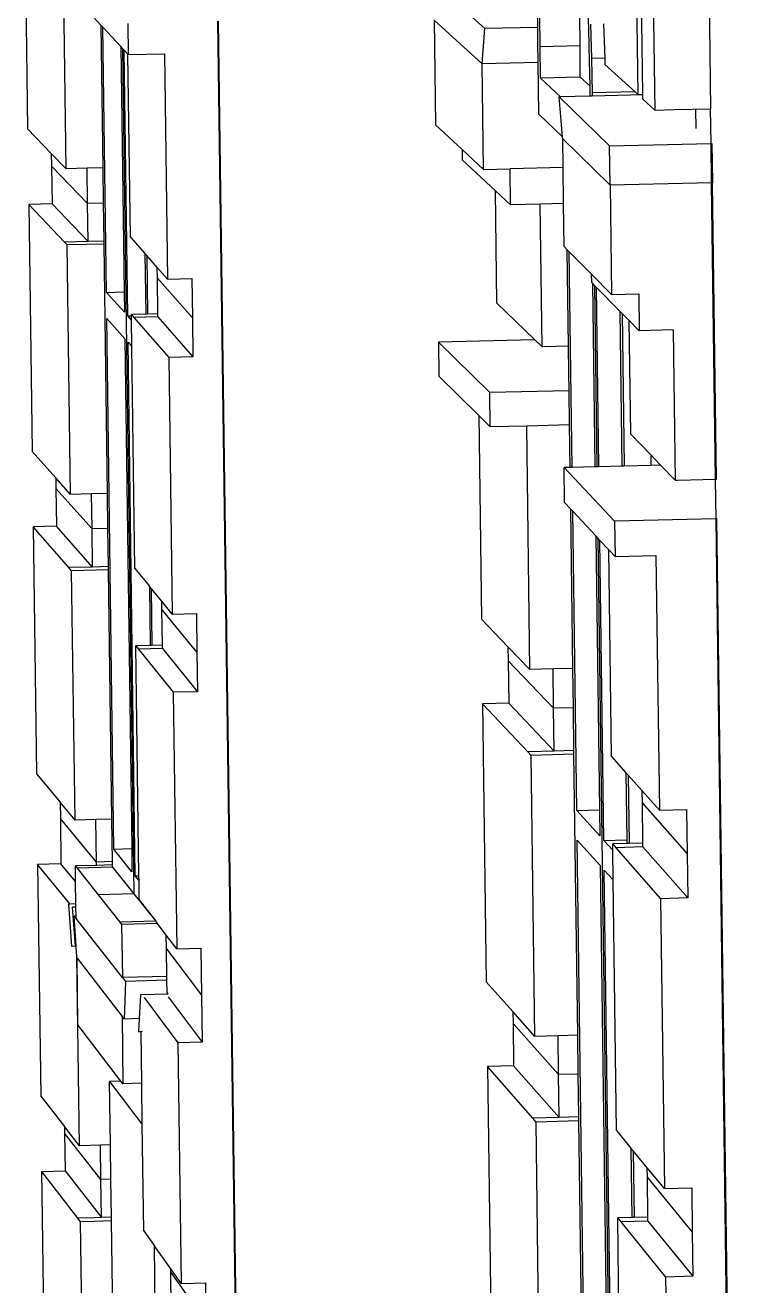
# Model space of a CAD drawing. Extents: x -106 to 80, y -44 to 65.
# Drawn here: x -101.601 to -99.094, y -10.406 to -5.991 of the extents above; entities that cross this region are included whole.
import ezdxf

# ---------------------------------------------------------------- set-up
doc = ezdxf.new("R2010")
doc.units = 0
doc.layers.get('0').update_dxf_attribs({"linetype": 'CONTINUOUS'})

msp = doc.modelspace()

# ---------------------------------------------------------------- linework, layer by layer
for p, q in [((-99.4536, -6.2342), (-99.4632, -5.5098)), ((-99.4373, -6.2338), (-99.4468, -5.5241)), ((-99.3939, -6.2889), (-99.4036, -5.5616)), ((-99.209, -5.5573), (-99.1994, -6.2843)), ((-101.6007, -5.7193), (-101.5921, -6.354)), ((-101.4571, -6.4934), (-101.4674, -5.7347)), ((-99.9901, -6.0025), (-100.17, -5.8409)), ((-99.6306, -5.8977), (-99.6275, -6.0064)), ((-101.3775, -5.9451), (-101.3347, -5.9912)), ((-99.8048, -5.9982), (-99.8051, -5.9339)), ((-99.7967, -6.0662), (-99.7973, -5.9579)), ((-99.6571, -6.063), (-99.6577, -5.9547)), ((-101.329, -5.9974), (-101.3347, -5.9912)), ((-101.328, -6.4903), (-101.3347, -5.9912)), ((-101.3164, -6.9263), (-101.329, -5.9974)), ((-101.2657, -6.0657), (-101.329, -5.9974)), ((-101.2413, -5.9841), (-101.2398, -6.0937)), ((-100.8502, -11.5629), (-100.9256, -5.9769)), ((-100.8477, -11.5628), (-100.9231, -5.9768)), ((-99.9999, -6.1254), (-100.1682, -5.9726)), ((-100.1682, -5.9726), (-100.1633, -6.3393)), ((-99.9999, -6.1254), (-99.9901, -6.0025)), ((-99.8048, -5.9982), (-99.9901, -6.0025)), ((-99.8045, -6.0517), (-99.8048, -5.9982)), ((-99.6198, -5.9868), (-99.6168, -6.1068)), ((-99.5747, -5.9858), (-99.5706, -6.1057)), ((-99.6275, -6.0064), (-99.6247, -6.1165)), ((-101.2657, -6.0657), (-101.2541, -6.9248)), ((-101.26, -6.0719), (-101.2657, -6.0657)), ((-101.26, -6.0719), (-101.2198, -9.0335)), ((-101.2542, -6.0782), (-101.26, -6.0719)), ((-101.2416, -7.0088), (-101.2542, -6.0782)), ((-101.2411, -6.0923), (-101.2542, -6.0782)), ((-101.2324, -6.7325), (-101.2411, -6.0923)), ((-101.2398, -6.0937), (-101.2411, -6.0923)), ((-101.2398, -6.0937), (-101.1125, -6.0908)), ((-101.1125, -6.0908), (-101.1018, -6.88)), ((-99.8036, -6.1208), (-99.8045, -6.0517)), ((-99.6571, -6.063), (-99.7967, -6.0662)), ((-99.7958, -6.1757), (-99.7967, -6.0662)), ((-99.6562, -6.1724), (-99.6571, -6.063)), ((-99.8036, -6.1208), (-99.9999, -6.1254)), ((-99.9949, -6.4962), (-99.9999, -6.1254)), ((-99.8012, -6.3026), (-99.8036, -6.1208)), ((-99.6247, -6.1165), (-99.6229, -6.2032)), ((-99.5706, -6.1057), (-99.6168, -6.1068)), ((-99.6168, -6.1068), (-99.6142, -6.2279)), ((-99.5706, -6.1057), (-99.5699, -6.1276)), ((-99.5699, -6.1276), (-99.4643, -6.2244)), ((-99.6562, -6.1724), (-99.7958, -6.1757)), ((-99.7256, -6.2412), (-99.7958, -6.1757)), ((-99.6229, -6.2032), (-99.6562, -6.1724)), ((-99.6229, -6.2032), (-99.6224, -6.2278)), ((-99.4643, -6.2244), (-99.6142, -6.2279)), ((-99.4643, -6.2244), (-99.4536, -6.2342)), ((-99.7256, -6.2412), (-99.7303, -6.2413)), ((-99.7303, -6.2413), (-99.5536, -6.4133)), ((-99.718, -6.381), (-99.7303, -6.2413)), ((-99.6222, -6.2388), (-99.7256, -6.2412)), ((-99.6224, -6.2278), (-99.6222, -6.2388)), ((-99.6141, -6.2386), (-99.6222, -6.2388)), ((-99.6142, -6.2279), (-99.6141, -6.2386)), ((-99.4373, -6.2345), (-99.6141, -6.2386)), ((-99.4373, -6.2338), (-99.4536, -6.2342)), ((-99.4373, -6.2345), (-99.4373, -6.2338)), ((-99.4371, -6.2493), (-99.4373, -6.2345)), ((-99.3939, -6.2889), (-99.4371, -6.2493)), ((-99.8012, -6.3026), (-99.718, -6.381)), ((-99.3267, -6.2873), (-99.3939, -6.2889)), ((-99.1994, -6.2843), (-99.3267, -6.2873)), ((-99.2505, -6.3521), (-99.2513, -6.2856)), ((-99.1978, -6.4049), (-99.1994, -6.2843)), ((-101.5921, -6.354), (-101.5092, -6.4397)), ((-100.1633, -6.3393), (-100.0704, -6.4259)), ((-99.7174, -6.388), (-99.718, -6.381)), ((-99.7174, -6.388), (-99.5518, -6.5509)), ((-99.7161, -6.4895), (-99.7174, -6.388)), ((-101.5092, -6.4397), (-101.5086, -6.4842)), ((-101.4571, -6.4934), (-101.5092, -6.4397)), ((-100.0704, -6.4259), (-100.0699, -6.4616)), ((-100.0704, -6.4259), (-99.9949, -6.4962)), ((-99.5536, -6.4133), (-99.1978, -6.4049)), ((-99.5518, -6.5509), (-99.5536, -6.4133)), ((-99.1978, -6.4049), (-99.195, -6.4049)), ((-99.1959, -6.5424), (-99.1978, -6.4049)), ((-99.195, -6.4049), (-99.1932, -6.5423)), ((-101.3822, -6.6151), (-101.5086, -6.4842)), ((-101.5086, -6.4842), (-101.5068, -6.6163)), ((-101.328, -6.4903), (-101.3838, -6.4917)), ((-101.3263, -6.6138), (-101.328, -6.4903)), ((-100.0699, -6.4616), (-99.9537, -6.5701)), ((-99.7161, -6.4895), (-99.9021, -6.494)), ((-99.7144, -6.6154), (-99.7161, -6.4895)), ((-101.3838, -6.4917), (-101.4571, -6.4934)), ((-101.3822, -6.6151), (-101.3838, -6.4917)), ((-99.9949, -6.4962), (-99.9021, -6.494)), ((-99.9004, -6.6199), (-99.9021, -6.494)), ((-99.9485, -6.9644), (-99.9537, -6.5701)), ((-99.9004, -6.6199), (-99.9537, -6.5701)), ((-99.1959, -6.5424), (-99.5518, -6.5509)), ((-99.5518, -6.5509), (-99.5467, -6.9335)), ((-99.1932, -6.5423), (-99.1959, -6.5424)), ((-99.1822, -7.5819), (-99.1959, -6.5424)), ((-99.1794, -7.5818), (-99.1932, -6.5423)), ((-101.5068, -6.6163), (-101.5885, -6.6182)), ((-101.4628, -6.7505), (-101.5885, -6.6182)), ((-101.5885, -6.6182), (-101.5767, -7.4835)), ((-101.3804, -6.7484), (-101.5068, -6.6163)), ((-101.3263, -6.6138), (-101.3822, -6.6151)), ((-101.3804, -6.7484), (-101.3822, -6.6151)), ((-101.3245, -6.7471), (-101.3263, -6.6138)), ((-99.7962, -6.6174), (-99.9004, -6.6199)), ((-99.7144, -6.6154), (-99.7962, -6.6174)), ((-99.7895, -7.117), (-99.7962, -6.6174)), ((-99.7124, -6.7662), (-99.7144, -6.6154)), ((-101.3804, -6.7484), (-101.4628, -6.7505)), ((-101.4535, -6.7603), (-101.4628, -6.7505)), ((-101.3245, -6.7471), (-101.3804, -6.7484)), ((-101.3243, -6.7571), (-101.3245, -6.7471)), ((-101.2324, -6.7325), (-101.1812, -6.7903)), ((-101.3243, -6.7571), (-101.4535, -6.7603)), ((-101.4416, -7.6343), (-101.4535, -6.7603)), ((-101.3125, -7.631), (-101.3243, -6.7571)), ((-101.1812, -6.7903), (-101.1783, -7.0028)), ((-101.1751, -6.7973), (-101.1812, -6.7903)), ((-101.1751, -6.7973), (-101.1723, -7.0026)), ((-101.1382, -6.8389), (-101.1751, -6.7973)), ((-99.7018, -6.7768), (-99.7124, -6.7662)), ((-99.6973, -7.1146), (-99.7018, -6.7768)), ((-99.6946, -6.7842), (-99.7018, -6.7768)), ((-99.6845, -7.5394), (-99.6946, -6.7842)), ((-99.6165, -6.863), (-99.6946, -6.7842)), ((-101.1377, -6.8763), (-101.1382, -6.8389)), ((-101.1018, -6.88), (-101.1382, -6.8389)), ((-101.1377, -6.8763), (-101.0152, -7.0151)), ((-101.136, -7.0017), (-101.1377, -6.8763)), ((-101.1018, -6.88), (-101.017, -6.8779)), ((-101.017, -6.8779), (-101.0152, -7.0151)), ((-99.6161, -6.8923), (-99.6165, -6.863)), ((-99.5467, -6.9335), (-99.6165, -6.863)), ((-101.3164, -6.9263), (-101.2541, -6.9248)), ((-101.2531, -6.996), (-101.3164, -6.9263)), ((-101.2541, -6.9248), (-101.2531, -6.996)), ((-99.6139, -6.8945), (-99.6161, -6.8923)), ((-99.6139, -6.8945), (-99.6053, -7.5373)), ((-99.6065, -6.9019), (-99.6139, -6.8945)), ((-99.6065, -6.9019), (-99.5981, -7.5372)), ((-99.5992, -6.9094), (-99.6065, -6.9019)), ((-99.5908, -7.537), (-99.5992, -6.9094)), ((-99.5175, -6.992), (-99.5992, -6.9094)), ((-99.5467, -6.9335), (-99.451, -6.9311)), ((-99.451, -6.9311), (-99.4493, -7.061)), ((-99.9485, -6.9644), (-99.818, -7.0897)), ((-101.29, -8.8763), (-101.3152, -7.0184)), ((-101.3152, -7.0184), (-101.2519, -7.0885)), ((-101.2416, -7.0088), (-101.2287, -7.0085)), ((-101.2285, -7.0232), (-101.2416, -7.0088)), ((-101.1783, -7.0028), (-101.2288, -7.004)), ((-101.2288, -7.004), (-101.2199, -7.0142)), ((-101.2287, -7.0085), (-101.2288, -7.004)), ((-101.2285, -7.0232), (-101.2287, -7.0085)), ((-101.1359, -7.0121), (-101.2199, -7.0142)), ((-101.2199, -7.0142), (-101.0981, -7.1544)), ((-101.1723, -7.0026), (-101.1783, -7.0028)), ((-101.136, -7.0017), (-101.1723, -7.0026)), ((-101.1359, -7.0121), (-101.136, -7.0017)), ((-101.1359, -7.0121), (-101.0133, -7.1522)), ((-101.0152, -7.0151), (-101.0133, -7.1522)), ((-99.5175, -6.992), (-99.5103, -7.5349)), ((-99.5097, -6.9999), (-99.5175, -6.992)), ((-99.5097, -6.9999), (-99.5026, -7.5347)), ((-99.4848, -7.0251), (-99.5097, -6.9999)), ((-101.2273, -7.1158), (-101.2285, -7.0232)), ((-99.4795, -7.4226), (-99.4848, -7.0251)), ((-99.4493, -7.061), (-99.4848, -7.0251)), ((-99.3298, -7.058), (-99.4493, -7.061)), ((-99.3228, -7.5855), (-99.3298, -7.058)), ((-101.2519, -7.0885), (-101.2277, -8.8746)), ((-101.215, -8.9699), (-101.2403, -7.1013)), ((-101.2403, -7.1013), (-101.2273, -7.1158)), ((-99.8179, -7.0926), (-100.1531, -7.1009)), ((-99.9733, -7.2776), (-100.1531, -7.1009)), ((-100.1531, -7.1009), (-100.1515, -7.2196)), ((-99.8179, -7.0926), (-99.818, -7.0897)), ((-99.818, -7.0897), (-99.815, -7.0925)), ((-99.815, -7.0925), (-99.8179, -7.0926)), ((-99.815, -7.0925), (-99.7895, -7.117)), ((-101.2167, -7.8933), (-101.2273, -7.1158)), ((-101.0133, -7.1522), (-101.0981, -7.1544)), ((-99.7873, -7.1169), (-99.7895, -7.117)), ((-99.6973, -7.1146), (-99.7873, -7.1169)), ((-99.6961, -7.208), (-99.6973, -7.1146)), ((-101.0981, -7.1544), (-101.086, -8.0529)), ((-100.1515, -7.2196), (-100.012, -7.3578)), ((-99.6952, -7.2706), (-99.6961, -7.208)), ((-99.6952, -7.2706), (-99.9733, -7.2776)), ((-99.9717, -7.3978), (-99.9733, -7.2776)), ((-99.6936, -7.3907), (-99.6952, -7.2706)), ((-100.012, -7.3578), (-100.0025, -8.0709)), ((-99.9717, -7.3978), (-100.012, -7.3578)), ((-99.8437, -7.3945), (-99.9717, -7.3978)), ((-99.6936, -7.3907), (-99.8437, -7.3945)), ((-99.8323, -8.2475), (-99.8437, -7.3945)), ((-99.6917, -7.5395), (-99.6936, -7.3907)), ((-99.4089, -7.4959), (-99.4795, -7.4226)), ((-101.5767, -7.4835), (-101.4937, -7.5762)), ((-99.4089, -7.4959), (-99.4084, -7.5324)), ((-99.3747, -7.5315), (-99.4089, -7.4959)), ((-99.6917, -7.5395), (-99.7128, -7.5401)), ((-99.7128, -7.5401), (-99.5361, -7.7282)), ((-99.7111, -7.6624), (-99.7128, -7.5401)), ((-99.6845, -7.5394), (-99.6917, -7.5395)), ((-99.6053, -7.5373), (-99.6845, -7.5394)), ((-99.5981, -7.5372), (-99.6053, -7.5373)), ((-99.5908, -7.537), (-99.5981, -7.5372)), ((-99.5103, -7.5349), (-99.5908, -7.537)), ((-99.5026, -7.5347), (-99.5103, -7.5349)), ((-99.4084, -7.5324), (-99.5026, -7.5347)), ((-99.3747, -7.5315), (-99.4084, -7.5324)), ((-99.3228, -7.5855), (-99.3747, -7.5315)), ((-101.4937, -7.5762), (-101.4932, -7.6135)), ((-101.4416, -7.6343), (-101.4937, -7.5762)), ((-99.3143, -7.5852), (-99.3228, -7.5855)), ((-99.1822, -7.5819), (-99.3143, -7.5852)), ((-99.1794, -7.5818), (-99.1822, -7.5819)), ((-99.1803, -7.719), (-99.1822, -7.5819)), ((-101.3667, -7.755), (-101.4932, -7.6135)), ((-101.4932, -7.6135), (-101.4914, -7.7455)), ((-101.3684, -7.6324), (-101.4416, -7.6343)), ((-101.3125, -7.631), (-101.3684, -7.6324)), ((-101.3667, -7.755), (-101.3684, -7.6324)), ((-101.3108, -7.7536), (-101.3125, -7.631)), ((-99.7111, -7.6624), (-99.6897, -7.6854)), ((-99.6824, -7.6932), (-99.6897, -7.6854)), ((-99.6823, -8.2434), (-99.6897, -7.6854)), ((-99.6685, -8.741), (-99.6824, -7.6932)), ((-99.6021, -7.7794), (-99.6824, -7.6932)), ((-99.1803, -7.719), (-99.5361, -7.7282)), ((-99.1803, -7.719), (-99.1776, -7.7189)), ((-99.0966, -14.0306), (-99.1803, -7.719)), ((-99.0938, -14.0305), (-99.1776, -7.7189)), ((-101.4914, -7.7455), (-101.5732, -7.7476)), ((-101.4474, -7.8905), (-101.5732, -7.7476)), ((-101.5732, -7.7476), (-101.5614, -8.6126)), ((-101.3649, -7.8883), (-101.4914, -7.7455)), ((-101.3108, -7.7536), (-101.3667, -7.755)), ((-101.3649, -7.8883), (-101.3667, -7.755)), ((-101.309, -7.8868), (-101.3108, -7.7536)), ((-99.5361, -7.7282), (-99.5345, -7.852)), ((-99.6021, -7.7794), (-99.5893, -8.7388)), ((-99.5947, -7.7873), (-99.6021, -7.7794)), ((-99.5947, -7.7873), (-99.5502, -11.127)), ((-99.5874, -7.7952), (-99.5947, -7.7873)), ((-99.5734, -8.8457), (-99.5874, -7.7952)), ((-99.5563, -7.8286), (-99.5874, -7.7952)), ((-99.5467, -8.5519), (-99.5563, -7.8286)), ((-99.5345, -7.852), (-99.5563, -7.8286)), ((-99.5345, -7.852), (-99.391, -7.8483)), ((-99.391, -7.8483), (-99.3791, -8.7402)), ((-101.3649, -7.8883), (-101.4474, -7.8905)), ((-101.438, -7.9011), (-101.4474, -7.8905)), ((-101.3089, -7.8977), (-101.438, -7.9011)), ((-101.4262, -8.7749), (-101.438, -7.9011)), ((-101.309, -7.8868), (-101.3649, -7.8883)), ((-101.3089, -7.8977), (-101.309, -7.8868)), ((-101.297, -8.7713), (-101.3089, -7.8977)), ((-101.2167, -7.8933), (-101.1654, -7.9559)), ((-101.1654, -7.9559), (-101.1626, -8.1634)), ((-101.1593, -7.9634), (-101.1654, -7.9559)), ((-101.1593, -7.9634), (-101.1566, -8.1632)), ((-101.1224, -8.0084), (-101.1593, -7.9634)), ((-101.122, -8.0377), (-101.1224, -8.0084)), ((-101.086, -8.0529), (-101.1224, -8.0084)), ((-101.122, -8.0377), (-100.9993, -8.1878)), ((-101.1203, -8.1622), (-101.122, -8.0377)), ((-101.086, -8.0529), (-101.0012, -8.0506)), ((-101.0012, -8.0506), (-100.9993, -8.1878)), ((-100.0025, -8.0709), (-99.9095, -8.1674)), ((-101.1626, -8.1634), (-101.213, -8.1647)), ((-101.213, -8.1647), (-101.2042, -8.1757)), ((-101.2022, -8.9696), (-101.213, -8.1647)), ((-101.1566, -8.1632), (-101.1626, -8.1634)), ((-101.1203, -8.1622), (-101.1566, -8.1632)), ((-101.1202, -8.1735), (-101.1203, -8.1622)), ((-99.9095, -8.1674), (-99.9088, -8.217)), ((-99.8323, -8.2475), (-99.9095, -8.1674)), ((-101.1202, -8.1735), (-101.2042, -8.1757)), ((-101.2042, -8.1757), (-101.0823, -8.3272)), ((-101.1202, -8.1735), (-100.9975, -8.3249)), ((-100.9993, -8.1878), (-100.9975, -8.3249)), ((-99.7495, -8.3829), (-99.9088, -8.217)), ((-99.9088, -8.217), (-99.9068, -8.3655)), ((-99.7513, -8.2453), (-99.8323, -8.2475)), ((-99.6823, -8.2434), (-99.7513, -8.2453)), ((-99.7495, -8.3829), (-99.7513, -8.2453)), ((-99.6804, -8.381), (-99.6823, -8.2434)), ((-100.9975, -8.3249), (-101.0823, -8.3272)), ((-101.0823, -8.3272), (-101.0701, -9.2254)), ((-99.9068, -8.3655), (-99.9985, -8.368)), ((-99.8401, -8.5355), (-99.9985, -8.368)), ((-99.9985, -8.368), (-99.9855, -9.3411)), ((-99.7475, -8.533), (-99.9068, -8.3655)), ((-99.6804, -8.381), (-99.7495, -8.3829)), ((-99.7475, -8.533), (-99.7495, -8.3829)), ((-99.6784, -8.5311), (-99.6804, -8.381)), ((-99.7475, -8.533), (-99.8401, -8.5355)), ((-99.8283, -8.548), (-99.8401, -8.5355)), ((-99.6783, -8.5439), (-99.8283, -8.548)), ((-99.8152, -9.5322), (-99.8283, -8.548)), ((-99.6784, -8.5311), (-99.7475, -8.533)), ((-99.6783, -8.5439), (-99.6784, -8.5311)), ((-99.6651, -9.5278), (-99.6783, -8.5439)), ((-99.5467, -8.5519), (-99.496, -8.6089)), ((-99.496, -8.6089), (-99.4928, -8.8435)), ((-99.4882, -8.6176), (-99.496, -8.6089)), ((-101.5614, -8.6126), (-101.4783, -8.7123)), ((-99.4882, -8.6176), (-99.485, -8.8567)), ((-99.4392, -8.6726), (-99.4882, -8.6176)), ((-99.4387, -8.7154), (-99.4392, -8.6726)), ((-99.3791, -8.7402), (-99.4392, -8.6726)), ((-101.4783, -8.7123), (-101.4775, -8.7691)), ((-101.4262, -8.7749), (-101.4783, -8.7123)), ((-99.6685, -8.741), (-99.5893, -8.7388)), ((-99.5881, -8.8295), (-99.6685, -8.741)), ((-99.5893, -8.7388), (-99.5881, -8.8295)), ((-99.4387, -8.7154), (-99.2815, -8.8925)), ((-99.4368, -8.8554), (-99.4387, -8.7154)), ((-99.3791, -8.7402), (-99.2835, -8.7375)), ((-99.2835, -8.7375), (-99.2815, -8.8925)), ((-101.3509, -8.9215), (-101.4775, -8.7691)), ((-101.4775, -8.7691), (-101.4754, -8.9278)), ((-101.3529, -8.7728), (-101.4262, -8.7749)), ((-101.297, -8.7713), (-101.3529, -8.7728)), ((-101.3509, -8.9215), (-101.3529, -8.7728)), ((-101.295, -8.92), (-101.297, -8.7713)), ((-101.29, -8.8763), (-101.2277, -8.8746)), ((-101.2277, -8.8746), (-101.2266, -8.9554)), ((-99.6392, -10.9374), (-99.6671, -8.8447)), ((-99.6671, -8.8447), (-99.5867, -8.9338)), ((-99.5734, -8.8457), (-99.4928, -8.8435)), ((-99.5423, -8.88), (-99.5734, -8.8457)), ((-99.4927, -8.857), (-99.5426, -8.8583)), ((-99.5426, -8.8583), (-99.5312, -8.8713)), ((-99.5423, -8.88), (-99.5426, -8.8583)), ((-99.4366, -8.8687), (-99.5312, -8.8713)), ((-99.5312, -8.8713), (-99.375, -9.0502)), ((-99.4928, -8.8435), (-99.4927, -8.857)), ((-99.485, -8.8567), (-99.4927, -8.857)), ((-99.4368, -8.8554), (-99.485, -8.8567)), ((-99.4366, -8.8687), (-99.4368, -8.8554)), ((-99.4366, -8.8687), (-99.2794, -9.0475)), ((-101.2266, -8.9554), (-101.29, -8.8763)), ((-99.5409, -8.9845), (-99.5423, -8.88)), ((-99.2815, -8.8925), (-99.2794, -9.0475)), ((-101.4754, -8.9278), (-101.5571, -8.93)), ((-101.4435, -9.069), (-101.5571, -8.93)), ((-101.5571, -8.93), (-101.5461, -9.7414)), ((-101.4242, -8.99), (-101.4754, -8.9278)), ((-101.3507, -8.9333), (-101.4249, -8.9354)), ((-101.4249, -8.9354), (-101.4189, -8.9431)), ((-101.4242, -8.99), (-101.4249, -8.9354)), ((-101.2948, -8.9396), (-101.4189, -8.9431)), ((-101.4189, -8.9431), (-101.3447, -9.037)), ((-101.295, -8.92), (-101.3509, -8.9215)), ((-101.3507, -8.9333), (-101.3509, -8.9215)), ((-101.2949, -8.9318), (-101.3507, -8.9333)), ((-101.2949, -8.9318), (-101.295, -8.92)), ((-101.2948, -8.9396), (-101.2949, -8.9318)), ((-101.2948, -8.9396), (-101.2198, -9.0335)), ((-99.5867, -8.9338), (-99.56, -10.935)), ((-99.5439, -11.0564), (-99.572, -8.9501)), ((-99.572, -8.9501), (-99.5409, -8.9845)), ((-101.4231, -9.0684), (-101.4242, -8.99)), ((-101.215, -8.9699), (-101.2022, -8.9696)), ((-101.2019, -8.9863), (-101.215, -8.9699)), ((-101.2019, -8.9863), (-101.2022, -8.9696)), ((-101.201, -9.0537), (-101.2019, -8.9863)), ((-99.5292, -9.8619), (-99.5409, -8.9845)), ((-101.2198, -9.0335), (-101.3447, -9.037)), ((-101.3447, -9.037), (-101.269, -9.1328)), ((-101.2198, -9.0335), (-101.1435, -9.1292)), ((-99.2794, -9.0475), (-99.375, -9.0502)), ((-99.375, -9.0502), (-99.3615, -10.0655)), ((-101.4435, -9.069), (-101.4486, -9.0691)), ((-101.4486, -9.0691), (-101.4384, -9.2172)), ((-101.4231, -9.0684), (-101.4435, -9.069)), ((-101.423, -9.0794), (-101.4347, -9.0797)), ((-101.4347, -9.0797), (-101.4347, -9.0797)), ((-101.425, -9.2168), (-101.4347, -9.0797)), ((-101.423, -9.0794), (-101.4231, -9.0684)), ((-101.4226, -9.1107), (-101.423, -9.0794)), ((-101.423, -9.0794), (-101.423, -9.0794)), ((-101.201, -9.0537), (-101.1435, -9.1291)), ((-101.4226, -9.1107), (-101.4288, -9.1108)), ((-101.4288, -9.1108), (-101.4224, -9.1189)), ((-101.4219, -9.2167), (-101.4288, -9.1108)), ((-101.4224, -9.1189), (-101.4226, -9.1107)), ((-101.2603, -9.3265), (-101.4224, -9.1189)), ((-101.1435, -9.1292), (-101.269, -9.1328)), ((-101.269, -9.1328), (-101.2628, -9.1407)), ((-101.1374, -9.1371), (-101.2628, -9.1407)), ((-101.1435, -9.1291), (-101.1435, -9.1292)), ((-101.1434, -9.1292), (-101.1435, -9.1291)), ((-101.1434, -9.1292), (-101.1435, -9.1292)), ((-101.1374, -9.1371), (-101.1434, -9.1292)), ((-101.1066, -9.1776), (-101.1374, -9.1371)), ((-101.2628, -9.1407), (-101.2603, -9.3265)), ((-101.1059, -9.2262), (-101.1066, -9.1776)), ((-101.0701, -9.2254), (-101.1066, -9.1776)), ((-101.425, -9.2168), (-101.4384, -9.2172)), ((-101.4249, -9.2168), (-101.425, -9.2168)), ((-101.4219, -9.2167), (-101.4249, -9.2168)), ((-101.4219, -9.2167), (-101.4249, -9.2168)), ((-101.4217, -9.2208), (-101.4249, -9.2168)), ((-101.4217, -9.2208), (-101.4219, -9.2167)), ((-101.4219, -9.2167), (-101.4219, -9.2167)), ((-101.4197, -9.2514), (-101.4217, -9.2208)), ((-101.1059, -9.2262), (-100.9831, -9.3878)), ((-101.1046, -9.3221), (-101.1059, -9.2262)), ((-101.0701, -9.2254), (-100.9853, -9.223)), ((-100.9853, -9.223), (-100.9831, -9.3878)), ((-101.4107, -9.9151), (-101.4197, -9.2514)), ((-101.4192, -9.2584), (-101.4197, -9.2514)), ((-101.4192, -9.2584), (-101.2614, -9.4622)), ((-101.4161, -9.492), (-101.4192, -9.2584)), ((-101.1046, -9.3221), (-101.2603, -9.3265)), ((-101.2603, -9.3265), (-101.2498, -9.3399)), ((-101.2498, -9.3399), (-101.2541, -9.4716)), ((-101.1044, -9.3357), (-101.2498, -9.3399)), ((-101.1044, -9.3357), (-101.1046, -9.3221)), ((-101.1038, -9.379), (-101.1044, -9.3357)), ((-99.9855, -9.3411), (-99.8924, -9.4455)), ((-101.1972, -9.3871), (-101.2015, -9.4701)), ((-101.0999, -9.3843), (-101.1972, -9.3871)), ((-101.1843, -9.3963), (-101.0657, -9.555)), ((-101.0999, -9.3843), (-101.1038, -9.379)), ((-101.1003, -9.3939), (-100.9809, -9.5525)), ((-100.9831, -9.3878), (-100.9809, -9.5525)), ((-99.8924, -9.4455), (-99.8918, -9.487)), ((-99.8152, -9.5322), (-99.8924, -9.4455)), ((-101.2655, -9.689), (-101.4161, -9.492)), ((-101.2541, -9.4716), (-101.2614, -9.4622)), ((-101.2614, -9.4622), (-101.2582, -9.6986)), ((-101.2015, -9.4701), (-101.2541, -9.4716)), ((-101.2015, -9.4701), (-101.2039, -9.516)), ((-99.7323, -9.6663), (-99.8918, -9.487)), ((-99.8918, -9.487), (-99.8898, -9.6354)), ((-101.1948, -9.5158), (-101.2039, -9.516)), ((-101.1902, -9.5157), (-101.1948, -9.5158)), ((-101.1923, -9.6967), (-101.1948, -9.5158)), ((-99.7342, -9.5298), (-99.8152, -9.5322)), ((-99.6651, -9.5278), (-99.7342, -9.5298)), ((-99.7323, -9.6663), (-99.7342, -9.5298)), ((-99.6633, -9.6643), (-99.6651, -9.5278)), ((-100.9809, -9.5525), (-101.0657, -9.555)), ((-101.0657, -9.555), (-101.0543, -10.3976)), ((-99.8898, -9.6354), (-99.9815, -9.6381)), ((-99.8229, -9.8191), (-99.9815, -9.6381)), ((-99.9815, -9.6381), (-99.9685, -10.6109)), ((-99.7303, -9.8163), (-99.8898, -9.6354)), ((-99.6633, -9.6643), (-99.7323, -9.6663)), ((-99.7303, -9.8163), (-99.7323, -9.6663)), ((-99.6613, -9.8143), (-99.6633, -9.6643)), ((-101.2655, -9.689), (-101.3053, -9.6901)), ((-101.3053, -9.6901), (-101.1904, -9.841)), ((-101.3023, -9.9118), (-101.3053, -9.6901)), ((-101.2582, -9.6986), (-101.2655, -9.689)), ((-101.1945, -9.6967), (-101.2582, -9.6986)), ((-101.1945, -9.6967), (-101.1923, -9.6997)), ((-101.1923, -9.6967), (-101.1945, -9.6967)), ((-101.1923, -9.6997), (-101.1923, -9.6967)), ((-101.1904, -9.841), (-101.1923, -9.6997)), ((-101.5461, -9.7414), (-101.4629, -9.8481)), ((-101.1853, -10.2138), (-101.1904, -9.841)), ((-99.7303, -9.8163), (-99.8229, -9.8191)), ((-99.8111, -9.8326), (-99.8229, -9.8191)), ((-99.6611, -9.8281), (-99.8111, -9.8326)), ((-99.798, -10.8164), (-99.8111, -9.8326)), ((-99.6613, -9.8143), (-99.7303, -9.8163)), ((-99.6611, -9.8281), (-99.6613, -9.8143)), ((-99.648, -10.8117), (-99.6611, -9.8281)), ((-101.4629, -9.8481), (-101.4626, -9.8709)), ((-101.4107, -9.9151), (-101.4629, -9.8481)), ((-101.3358, -10.0337), (-101.4626, -9.8709)), ((-101.4626, -9.8709), (-101.4608, -10.0028)), ((-99.5292, -9.8619), (-99.4785, -9.9235)), ((-101.3374, -9.9129), (-101.4107, -9.9151)), ((-101.3023, -9.9118), (-101.3374, -9.9129)), ((-101.3358, -10.0337), (-101.3374, -9.9129)), ((-101.3006, -10.0327), (-101.3023, -9.9118)), ((-99.4785, -9.9235), (-99.4752, -10.1667)), ((-99.4707, -9.933), (-99.4785, -9.9235)), ((-99.4707, -9.933), (-99.4676, -10.1664)), ((-99.4217, -9.9924), (-99.4707, -9.933)), ((-101.5425, -10.0052), (-101.4608, -10.0028)), ((-101.4164, -10.1693), (-101.5425, -10.0052)), ((-101.5307, -10.8695), (-101.5425, -10.0052)), ((-101.4608, -10.0028), (-101.334, -10.1668)), ((-99.4212, -10.0261), (-99.4217, -9.9924)), ((-99.3615, -10.0655), (-99.4217, -9.9924)), ((-101.3006, -10.0327), (-101.3358, -10.0337)), ((-101.334, -10.1668), (-101.3358, -10.0337)), ((-101.2988, -10.1658), (-101.3006, -10.0327)), ((-99.4212, -10.0261), (-99.2639, -10.2176)), ((-99.4194, -10.165), (-99.4212, -10.0261)), ((-99.3615, -10.0655), (-99.2659, -10.0627)), ((-99.2659, -10.0627), (-99.2639, -10.2176)), ((-101.3588, -10.1676), (-101.4164, -10.1693)), ((-101.4071, -10.1815), (-101.4164, -10.1693)), ((-101.3586, -10.1801), (-101.4071, -10.1815)), ((-101.3952, -11.0546), (-101.4071, -10.1815)), ((-101.334, -10.1668), (-101.3588, -10.1676)), ((-101.2987, -10.1783), (-101.3586, -10.1801)), ((-101.2988, -10.1658), (-101.334, -10.1668)), ((-101.2987, -10.1783), (-101.2988, -10.1658)), ((-101.2897, -10.8365), (-101.2987, -10.1783)), ((-99.4752, -10.1667), (-99.5251, -10.1682)), ((-99.5251, -10.1682), (-99.5138, -10.1822)), ((-99.5133, -11.0554), (-99.5251, -10.1682)), ((-99.4192, -10.1794), (-99.5138, -10.1822)), ((-99.5138, -10.1822), (-99.3574, -10.3754)), ((-99.4676, -10.1664), (-99.4752, -10.1667)), ((-99.4194, -10.165), (-99.4676, -10.1664)), ((-99.4192, -10.1794), (-99.4194, -10.165)), ((-99.4192, -10.1794), (-99.2618, -10.3725)), ((-101.1853, -10.2138), (-101.1491, -10.2646)), ((-99.2639, -10.2176), (-99.2618, -10.3725)), ((-101.1491, -10.2646), (-101.1461, -10.4838)), ((-101.0908, -10.3464), (-101.1491, -10.2646)), ((-101.0906, -10.3594), (-101.0908, -10.3464)), ((-101.0543, -10.3976), (-101.0908, -10.3464)), ((-101.0906, -10.3594), (-100.9676, -10.5319)), ((-101.0889, -10.4821), (-101.0906, -10.3594)), ((-99.2618, -10.3725), (-99.3574, -10.3754)), ((-99.3574, -10.3754), (-99.3439, -11.3904)), ((-101.0543, -10.3976), (-100.9695, -10.395)), ((-100.9695, -10.395), (-100.9676, -10.5319))]:
    msp.add_line(p, q)

doc.saveas('drawing.dxf')
